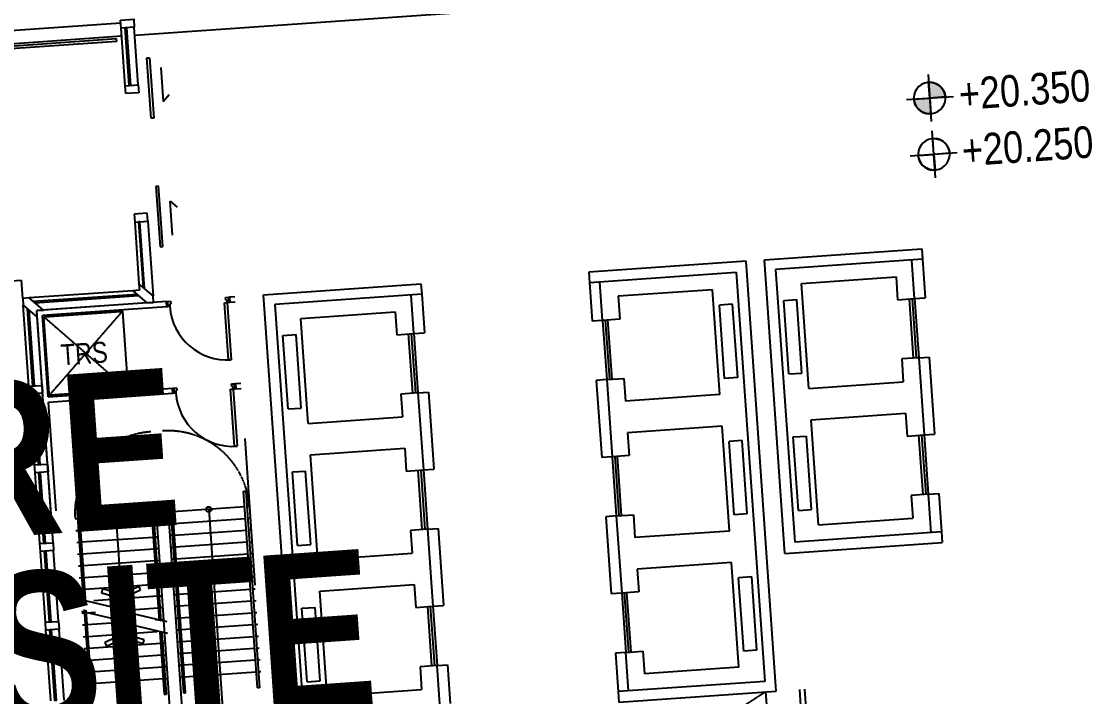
# Model space of a CAD drawing. Header units: millimetres. Extents: x 306 to 836129804, y -168137 to 818603917.
# Drawn here: x 834656733 to 834677202, y 818122973 to 818135812 of the extents above; entities that cross this region are included whole.
import ezdxf
from ezdxf.enums import TextEntityAlignment as Align

# ---------------------------------------------------------------- set-up
doc = ezdxf.new("R2010")
doc.units = ezdxf.units.MM
doc.header["$LTSCALE"] = 3
for name, pattern in [('Hidden_2_', [6, 4, -2]), ('XRF-AR1922-P-5F-FLR-N$0$CENTER', [2, 1.25, -0.25, 0.25, -0.25]), ('XRF-AR1922-P-5F-FLR-N$0$XRE-AR00-TYP-N$0$DASHED2', [0.375, 0.25, -0.125])]:
    doc.linetypes.add(name, pattern=pattern)
doc.layers.get('Defpoints').update_dxf_attribs({"color": 32})
doc.layers.add('UAJ-00ANNO-t', color=7, linetype='Continuous', lineweight=5)
doc.styles.add('16085_1-300', font='ARIALN.TTF')
doc.styles.add('_BOLD', font='arialbd.ttf', dxfattribs={"width": 0.8})
doc.styles.add('XRF-AR1922-P-5F-FLR-N$0$Arial', font='arial.ttf', dxfattribs={"width": 0.8, "height": 491.766467})

# ---------------------------------------------------------------- blocks, each defined once
blk = doc.blocks.new('P29')
at = {"layer": 'Defpoints', "extrusion": (0, 0, -1)}
h = blk.add_hatch(color=256, dxfattribs=at)
edge = h.paths.add_edge_path(flags=0)
edge.add_line((-835182860, 818193975), (-835183159, 818193996))
edge.add_ellipse((-835182860, 818193975), major_axis=(295, 54), ratio=1, start_angle=75.6948, end_angle=165.6948, ccw=False)
edge.add_line((-835182839, 818194274), (-835182860, 818193975))
h = blk.add_hatch(color=256, dxfattribs=at)
edge = h.paths.add_edge_path(flags=0)
edge.add_line((-835182860, 818193975), (-835182561, 818193954))
edge.add_ellipse((-835182860, 818193975), major_axis=(64, 293), ratio=1, start_angle=188.3496, end_angle=278.3496, ccw=False)
edge.add_line((-835182881, 818193676), (-835182860, 818193975))
at = {"layer": 'Defpoints', "ltscale": 2}
blk.add_line((835167738, 818195173), (835197416, 818197248), dxfattribs=at)
at = {"layer": 'Defpoints', "color": 8}
blk.add_line((835157970, 818194741), (835167472, 818195405), dxfattribs=at)
at = {"layer": 'Defpoints'}
for p, q in [((835167555, 818194208), (835167479, 818195306)), ((835167631, 818194214), (835167554, 818195311)), ((835167579, 818195313), (835167656, 818194215)), ((835167805, 818194226), (835167728, 818195323)), ((835157987, 818194492), (835167489, 818195156)), ((835167393, 818195099), (835158090, 818194449)), ((835158093, 818194409), (835167396, 818195059)), ((835167396, 818195059), (835167393, 818195099)), ((835167969, 818194739), (835168019, 818194742)), ((835168049, 818193591), (835167969, 818194739)), ((835168019, 818194742), (835168099, 818193595)), ((835168233, 818194556), (835168278, 818193908)), ((835167555, 818194208), (835167805, 818194226)), ((835167566, 818194059), (835167555, 818194208)), ((835167656, 818194215), (835167631, 818194214)), ((835167805, 818194226), (835167815, 818194076)), ((835167815, 818194076), (835167566, 818194059)), ((835168278, 818193908), (835168393, 818194040)), ((835168099, 818193595), (835168049, 818193591)), ((835168190, 818192298), (835168140, 818192294)), ((835168140, 818192294), (835168220, 818191147)), ((835168270, 818191151), (835168190, 818192298)), ((835168456, 818191364), (835168410, 818192013)), ((835168410, 818192013), (835168543, 818191898)), ((835167975, 818191782), (835167726, 818191764)), ((835167726, 818191764), (835167737, 818191615)), ((835167986, 818191632), (835167975, 818191782)), ((835167737, 818191615), (835167986, 818191632)), ((835167737, 818191615), (835167818, 818190443)), ((835167837, 818191622), (835167812, 818191620)), ((835167812, 818191620), (835167899, 818190373)), ((835167926, 818190349), (835167837, 818191622)), ((835167986, 818191632), (835168085, 818190211)), ((835168220, 818191147), (835168270, 818191151)), ((835179716, 818190899), (835182708, 818191108)), ((835182708, 818191108), (835182722, 818190908)), ((835179367, 818190874, 0), (835176374, 818190665)), ((835179939, 818182694), (835179367, 818190874)), ((835180106, 818185312), (835179716, 818190899)), ((835182722, 818190908), (835179929, 818190713)), ((835182574, 818190161), (835182523, 818190894)), ((835182722, 818190908), (835182774, 818190175)), ((835179929, 818190713), (835180292, 818185526)), ((835158301, 818190003), (835165583, 818190512)), ((835165608, 818190163), (835165583, 818190512)), ((835176374, 818190665), (835176388, 818190465)), ((835176388, 818190465), (835179181, 818190661)), ((835176388, 818190465), (835176439, 818189732)), ((835176639, 818189746), (835176588, 818190479)), ((835179181, 818190661), (835179725, 818182879)), ((835180424, 818190447), (835182220, 818190572)), ((835182220, 818190572), (835182250, 818190138)), ((835167703, 818190309), (835165732, 818190172)), ((835167827, 818190318), (835167703, 818190309)), ((835167703, 818190309), (835167969, 818190077)), ((835168085, 818190211), (835167818, 818190443)), ((835167818, 818190443), (835167827, 818190318)), ((835170189, 818190232, 0), (835173182, 818190442)), ((835173182, 818190442), (835173196, 818190242)), ((835178728, 818190328), (835176933, 818190203)), ((835178868, 818188333), (835178728, 818190328)), ((835180563, 818188452), (835180424, 818190447)), ((835165732, 818190172), (835165608, 818190163)), ((835165608, 818190163), (835165616, 818190038)), ((835165999, 818189940), (835165732, 818190172)), ((835167783, 818190239), (835165813, 818190102)), ((835165840, 818190078), (835167810, 818190216)), ((835168343, 818190104), (835165874, 818189931)), ((835167969, 818190077), (835165999, 818189940)), ((835167969, 818190077), (835168094, 818190086)), ((835168094, 818190086), (835168085, 818190211)), ((835168343, 818190104), (835168363, 818190105)), ((835168350, 818190004), (835168343, 818190104)), ((835168350, 818190004), (835168343, 818190104)), ((835168343, 818190104), (835168350, 818190004)), ((835168363, 818190105), (835168418, 818190109)), ((835168363, 818190105), (835168370, 818190005)), ((835168370, 818190005), (835168363, 818190105)), ((835168422, 818190059), (835168402, 818190057)), ((835168402, 818190057), (835168405, 818190008)), ((835168418, 818190109), (835168422, 818190059)), ((835169443, 818190080), (835169493, 818190084)), ((835169519, 818188993), (835169443, 818190080)), ((835169466, 818190182), (835169521, 818190186)), ((835169469, 818190132), (835169466, 818190182)), ((835169489, 818190133), (835169469, 818190132)), ((835169493, 818190084), (835169489, 818190133)), ((835169528, 818190086), (835169493, 818190084)), ((835169493, 818190084), (835169569, 818188996)), ((835169521, 818190186), (835169541, 818190187)), ((835169528, 818190086), (835169521, 818190186)), ((835169521, 818190186), (835169528, 818190086)), ((835169547, 818190087), (835169528, 818190086)), ((835169640, 818190194), (835169541, 818190187)), ((835169547, 818190087), (835169541, 818190187)), ((835169547, 818190087), (835169541, 818190187)), ((835169541, 818190187), (835169547, 818190087)), ((835169647, 818190094), (835169547, 818190087)), ((835170761, 818182052), (835170189, 818190232)), ((835173196, 818190242), (835170402, 818190047)), ((835173047, 818189495), (835172996, 818190228)), ((835173196, 818190242), (835173247, 818189509)), ((835176933, 818190203), (835176963, 818189769)), ((835179111, 818190054), (835178862, 818190037)), ((835179209, 818188658), (835179111, 818190054)), ((835180083, 818190122), (835180333, 818190140)), ((835180181, 818188726), (835180083, 818190122)), ((835180430, 818188743), (835180333, 818190140)), ((835182250, 818190138), (835182574, 818190161)), ((835182553, 818189027), (835182474, 818190154)), ((835182524, 818190158), (835182603, 818189030)), ((835182574, 818190161), (835182774, 818190175)), ((835182574, 818190161), (835182653, 818189034)), ((835165724, 818188492), (835165616, 818190038)), ((835165616, 818190038), (835165883, 818189806)), ((835165800, 818188497), (835165697, 818189968)), ((835165724, 818189945), (835165825, 818188499)), ((835165874, 818189931), (835165999, 818189940)), ((835166141, 818186115), (835165874, 818189931)), ((835165883, 818189806), (835165874, 818189931)), ((835168350, 818190004), (835165981, 818189838)), ((835168370, 818190005), (835168350, 818190004)), ((835168405, 818190008), (835168370, 818190005)), ((835170402, 818190047), (835170946, 818182266)), ((835170897, 818189781), (835172693, 818189906)), ((835172693, 818189906), (835172723, 818189472)), ((835178959, 818188640), (835178862, 818190037)), ((835165974, 818188509), (835165883, 818189806)), ((835166089, 818188292), (835165981, 818189838)), ((835171037, 818187786), (835170897, 818189781)), ((835176639, 818189746), (835176439, 818189732)), ((835176963, 818189769), (835176639, 818189746)), ((835176639, 818189746), (835176718, 818188619)), ((835176689, 818189749), (835176768, 818188622)), ((835176818, 818188626), (835176739, 818189753)), ((835170556, 818189456), (835170806, 818189474)), ((835170654, 818188060), (835170556, 818189456)), ((835170903, 818188077), (835170806, 818189474)), ((835172723, 818189472), (835173047, 818189495)), ((835173026, 818188361), (835172948, 818189488)), ((835172997, 818189491), (835173076, 818188364)), ((835173047, 818189495), (835173247, 818189509)), ((835173047, 818189495), (835173126, 818188368)), ((835182653, 818189034), (835182329, 818189011)), ((835182653, 818189034), (835182852, 818189048)), ((835182653, 818189034), (835182755, 818187567)), ((835182852, 818189048), (835182955, 818187581)), ((835169569, 818188996), (835169519, 818188993)), ((835182329, 818189011), (835182359, 818188577)), ((835176718, 818188619), (835177042, 818188641)), ((835177042, 818188641), (835177072, 818188207)), ((835179209, 818188658), (835178959, 818188640)), ((835180181, 818188726), (835180430, 818188743)), ((835165724, 818188492), (835165974, 818188509)), ((835165735, 818188342), (835165724, 818188492)), ((835165825, 818188499), (835165800, 818188497)), ((835165974, 818188509), (835165984, 818188360)), ((835166089, 818188292), (835168458, 818188458)), ((835168458, 818188458), (835168478, 818188459)), ((835168465, 818188358), (835168458, 818188458)), ((835168465, 818188358), (835168458, 818188458)), ((835168458, 818188458), (835168465, 818188358)), ((835168478, 818188459), (835168533, 818188463)), ((835168478, 818188459), (835168485, 818188359)), ((835168485, 818188359), (835168478, 818188459)), ((835168533, 818188463), (835168537, 818188413)), ((835169558, 818188434), (835169608, 818188438)), ((835169634, 818187347), (835169558, 818188434)), ((835169581, 818188536), (835169636, 818188540)), ((835169584, 818188486), (835169581, 818188536)), ((835169604, 818188488), (835169584, 818188486)), ((835169608, 818188438), (835169604, 818188488)), ((835169643, 818188440), (835169608, 818188438)), ((835169608, 818188438), (835169684, 818187350)), ((835169636, 818188540), (835169656, 818188541)), ((835169643, 818188440), (835169636, 818188540)), ((835169636, 818188540), (835169643, 818188440)), ((835169663, 818188441), (835169643, 818188440)), ((835169755, 818188548), (835169656, 818188541)), ((835169663, 818188441), (835169656, 818188541)), ((835169663, 818188441), (835169656, 818188541)), ((835169656, 818188541), (835169663, 818188441)), ((835169663, 818188441), (835169762, 818188448)), ((835176718, 818188619), (835176518, 818188605)), ((835176518, 818188605), (835176621, 818187138)), ((835176718, 818188619), (835176820, 818187152)), ((835180563, 818188452), (835182359, 818188577)), ((835165984, 818188360), (835165735, 818188342)), ((835165829, 818186995), (835165735, 818188342)), ((835166078, 818187013), (835165984, 818188360)), ((835166096, 818188192), (835168465, 818188358)), ((835168485, 818188359), (835168465, 818188358)), ((835168520, 818188362), (835168485, 818188359)), ((835168537, 818188413), (835168517, 818188411)), ((835168517, 818188411), (835168520, 818188362)), ((835173126, 818188368), (835172802, 818188345)), ((835172802, 818188345), (835172832, 818187911)), ((835173126, 818188368), (835173326, 818188382)), ((835173126, 818188368), (835173229, 818186901)), ((835173326, 818188382), (835173428, 818186915)), ((835178868, 818188333), (835177072, 818188207)), ((835166241, 818186122), (835166096, 818188192)), ((835170654, 818188060), (835170903, 818188077)), ((835171037, 818187786), (835172832, 818187911)), ((835180605, 818187853), (835182401, 818187979)), ((835180745, 818185858), (835180605, 818187853)), ((835182401, 818187979), (835182431, 818187545)), ((835178910, 818187734), (835177114, 818187609)), ((835177114, 818187609), (835177144, 818187175)), ((835179049, 818185739), (835178910, 818187734)), ((835169829, 818187501), (835170024, 818184708)), ((835179292, 818187460), (835179043, 818187443)), ((835179141, 818186046), (835179043, 818187443)), ((835179390, 818186064), (835179292, 818187460)), ((835180265, 818187529), (835180514, 818187546)), ((835180362, 818186132), (835180265, 818187529)), ((835180612, 818186149), (835180514, 818187546)), ((835182431, 818187545), (835182755, 818187567)), ((835182734, 818186433), (835182656, 818187560)), ((835182706, 818187564), (835182784, 818186437)), ((835182755, 818187567), (835182955, 818187581)), ((835182755, 818187567), (835182834, 818186440)), ((835169684, 818187350), (835169634, 818187347)), ((835171078, 818187187), (835172874, 818187313)), ((835171218, 818185192), (835171078, 818187187)), ((835172874, 818187313), (835172904, 818186879)), ((835176820, 818187152), (835176621, 818187138)), ((835177144, 818187175), (835176820, 818187152)), ((835176820, 818187152), (835176899, 818186025)), ((835176870, 818187156), (835176949, 818186029)), ((835176999, 818186032), (835176920, 818187159)), ((835165934, 818185499), (835165840, 818186846)), ((835166183, 818185517), (835166089, 818186863)), ((835170738, 818186862), (835170987, 818186880)), ((835170835, 818185466), (835170738, 818186862)), ((835171085, 818185483), (835170987, 818186880)), ((835172904, 818186879), (835173229, 818186901)), ((835173208, 818185767), (835173129, 818186894)), ((835173179, 818186898), (835173258, 818185770)), ((835173229, 818186901), (835173428, 818186915)), ((835173229, 818186901), (835173307, 818185774)), ((835169808, 818186497), (835169848, 818186500)), ((835170070, 818182756), (835169808, 818186497)), ((835169848, 818186500), (835170110, 818182759)), ((835182834, 818186440), (835182510, 818186417)), ((835182510, 818186417), (835182540, 818185984)), ((835182834, 818186440), (835183034, 818186454)), ((835182834, 818186440), (835182885, 818185707)), ((835183034, 818186454), (835183085, 818185721)), ((835166631, 818186275), (835166671, 818186278)), ((835166631, 818186275), (835166758, 818184465)), ((835166799, 818184456), (835166671, 818186278)), ((835168456, 818186192), (835168052, 818186164)), ((835168052, 818186164), (835168201, 818184033)), ((835168703, 818182661), (835168456, 818186192)), ((835169829, 818186198), (835168463, 818186102)), ((835169829, 818186198), (835168463, 818186102)), ((835169919, 818186204), (835169869, 818186201)), ((835166602, 818185972), (835166652, 818185976)), ((835166692, 818185979), (835168059, 818186074)), ((835167375, 818186026), (835167485, 818184455)), ((835168095, 818186127), (835168419, 818186149)), ((835168242, 818184024), (835168095, 818186127)), ((835168099, 818186077), (835168149, 818186080)), ((835168149, 818186080), (835168373, 818186096)), ((835168680, 818178474), (835168149, 818186080)), ((835168423, 818186100), (835168373, 818186096)), ((835168423, 818186100), (835168373, 818186096)), ((835168373, 818186096), (835168905, 818178490)), ((835168419, 818186149), (835168663, 818182658)), ((835169845, 818185973), (835168478, 818185878)), ((835169146, 818186150), (835169521, 818180788)), ((835169935, 818185980), (835169885, 818185976)), ((835176899, 818186025), (835176700, 818186011)), ((835176700, 818186011), (835176802, 818184545)), ((835176899, 818186025), (835177223, 818186048)), ((835176899, 818186025), (835177002, 818184559)), ((835177223, 818186048), (835177254, 818185614)), ((835179390, 818186064), (835179141, 818186046)), ((835180362, 818186132), (835180612, 818186149)), ((835180745, 818185858), (835182540, 818185984)), ((835166708, 818185754), (835168074, 818185850)), ((835168114, 818185852), (835168164, 818185856)), ((835168439, 818185875), (835168389, 818185872)), ((835169951, 818185755), (835169901, 818185752)), ((835173307, 818185774), (835172983, 818185751)), ((835173307, 818185774), (835173507, 818185788)), ((835173307, 818185774), (835173410, 818184308)), ((835173507, 818185788), (835173609, 818184322)), ((835166618, 818185748), (835166668, 818185751)), ((835166723, 818185530), (835168090, 818185625)), ((835168130, 818185628), (835168180, 818185631)), ((835168454, 818185651), (835168404, 818185647)), ((835169861, 818185749), (835168494, 818185653)), ((835172983, 818185751), (835173014, 818185317)), ((835179049, 818185739), (835177254, 818185614)), ((835183085, 818185721), (835180292, 818185526)), ((835183085, 818185721), (835183099, 818185521)), ((835166038, 818184003), (835165944, 818185349)), ((835166288, 818184020), (835166194, 818185367)), ((835166634, 818185523), (835166684, 818185527)), ((835166739, 818185305), (835168106, 818185401)), ((835168146, 818185404), (835168196, 818185407)), ((835168470, 818185426), (835168420, 818185423)), ((835169876, 818185525), (835168510, 818185429)), ((835169966, 818185531), (835169916, 818185527)), ((835170835, 818185466), (835171085, 818185483)), ((835180106, 818185312), (835183099, 818185521)), ((835166649, 818185299), (835166699, 818185302)), ((835166755, 818185081), (835168122, 818185176)), ((835168161, 818185179), (835168211, 818185183)), ((835168486, 818185202), (835168436, 818185198)), ((835169892, 818185300), (835168526, 818185205)), ((835169982, 818185306), (835169932, 818185303)), ((835171218, 818185192), (835173014, 818185317)), ((835179091, 818185141), (835177295, 818185015)), ((835179231, 818183146), (835179091, 818185141)), ((835166665, 818185075), (835166715, 818185078)), ((835166715, 818185078), (835166715, 818185078)), ((835166755, 818185081), (835166757, 818185081)), ((835166771, 818184856), (835168137, 818184952)), ((835168177, 818184955), (835168227, 818184958)), ((835168501, 818184977), (835168451, 818184974)), ((835169908, 818185076), (835168541, 818184980)), ((835169998, 818185082), (835169948, 818185078)), ((835177295, 818185015), (835177326, 818184581)), ((835166681, 818184850), (835166731, 818184854)), ((835168193, 818184730), (835168243, 818184734)), ((835168517, 818184753), (835168467, 818184749)), ((835169924, 818184851), (835168557, 818184756)), ((835170013, 818184857), (835169963, 818184854)), ((835179474, 818184867), (835179224, 818184849)), ((835179322, 818183453), (835179224, 818184849)), ((835179571, 818183470), (835179474, 818184867)), ((835166696, 818184626), (835166746, 818184629)), ((835166786, 818184632), (835168153, 818184727)), ((835167122, 818184637), (835167102, 818184565)), ((835167102, 818184565), (835167485, 818184455)), ((835167480, 818184535), (835167122, 818184637)), ((835167819, 818184686), (835167480, 818184535)), ((835167485, 818184455), (835167850, 818184618)), ((835167850, 818184618), (835167819, 818184686)), ((835168533, 818184528), (835168483, 818184525)), ((835169939, 818184627), (835168573, 818184531)), ((835170029, 818184633), (835169979, 818184630)), ((835171260, 818184593), (835173055, 818184719)), ((835171399, 818182598), (835171260, 818184593)), ((835173055, 818184719), (835173086, 818184285)), ((835177002, 818184559), (835176802, 818184545)), ((835177326, 818184581), (835177002, 818184559)), ((835177002, 818184559), (835177080, 818183431)), ((835177051, 818184562), (835177130, 818183435)), ((835177180, 818183438), (835177101, 818184566)), ((835166710, 818184433), (835167384, 818184276)), ((835166959, 818184418), (835168169, 818184503)), ((835167445, 818184085), (835167557, 818184377)), ((835167557, 818184377), (835167618, 818184186)), ((835168208, 818184506), (835168258, 818184509)), ((835169955, 818184402), (835168588, 818184307)), ((835170045, 818184409), (835169995, 818184405)), ((835173410, 818184308), (835173609, 818184322)), ((835166725, 818184213), (835167400, 818184056)), ((835166728, 818184177), (835166778, 818184180)), ((835166773, 818184246), (835166893, 818182534)), ((835166933, 818182537), (835166814, 818184236)), ((835166818, 818184183), (835166991, 818184195)), ((835167384, 818184276), (835167445, 818184085)), ((835167460, 818183865), (835167572, 818184157)), ((835167572, 818184157), (835167633, 818183966)), ((835167618, 818184186), (835168348, 818184016)), ((835167746, 818184248), (835168184, 818184279)), ((835168224, 818184281), (835168274, 818184285)), ((835168548, 818184304), (835168498, 818184300)), ((835169971, 818184178), (835168604, 818184082)), ((835170060, 818184184), (835170011, 818184181)), ((835170919, 818184269), (835171168, 818184286)), ((835171017, 818182872), (835170919, 818184269)), ((835171266, 818182890), (835171168, 818184286)), ((835173086, 818184285), (835173410, 818184308)), ((835173389, 818183173), (835173310, 818184301)), ((835173360, 818184304), (835173439, 818183177)), ((835173410, 818184308), (835173489, 818183180)), ((835166744, 818183952), (835166793, 818183956)), ((835166833, 818183959), (835167562, 818184009)), ((835167400, 818184056), (835167460, 818183865)), ((835167633, 818183966), (835168363, 818183796)), ((835168133, 818184049), (835168200, 818184054)), ((835168240, 818184057), (835168290, 818184060)), ((835168564, 818184080), (835168514, 818184076)), ((835169986, 818183953), (835168620, 818183858)), ((835170076, 818183960), (835170026, 818183956)), ((835166143, 818182506), (835166049, 818183853)), ((835166392, 818182524), (835166298, 818183871)), ((835166759, 818183728), (835166809, 818183731)), ((835166849, 818183734), (835168165, 818183826)), ((835167532, 818183782), (835167168, 818183620)), ((835167907, 818178420), (835167532, 818183782)), ((835167916, 818183672), (835167532, 818183782)), ((835168217, 818183814), (835168299, 818182633)), ((835168339, 818182635), (835168258, 818183804)), ((835168580, 818183855), (835168530, 818183852)), ((835170002, 818183729), (835168635, 818183633)), ((835170092, 818183735), (835170042, 818183732)), ((835166775, 818183503), (835166825, 818183507)), ((835166865, 818183510), (835168231, 818183605)), ((835167168, 818183620), (835167198, 818183551)), ((835167198, 818183551), (835167538, 818183702)), ((835167538, 818183702), (835167895, 818183600)), ((835167895, 818183600), (835167916, 818183672)), ((835168271, 818183608), (835168321, 818183611)), ((835168595, 818183631), (835168546, 818183627)), ((835170018, 818183504), (835168651, 818183409)), ((835170107, 818183511), (835170058, 818183507)), ((835166880, 818183285), (835168247, 818183381)), ((835168287, 818183383), (835168337, 818183387)), ((835168611, 818183406), (835168561, 818183403)), ((835177080, 818183431), (835176881, 818183417)), ((835177080, 818183431), (835176881, 818183417)), ((835176881, 818183417), (835176932, 818182684)), ((835177080, 818183431), (835177405, 818183454)), ((835177132, 818182698), (835177080, 818183431)), ((835177405, 818183454), (835177435, 818183020)), ((835179571, 818183470), (835179322, 818183453)), ((835166791, 818183279), (835166840, 818183282)), ((835166896, 818183061), (835168263, 818183156)), ((835168303, 818183159), (835168353, 818183163)), ((835168627, 818183182), (835168577, 818183178)), ((835170033, 818183280), (835168667, 818183184)), ((835170123, 818183286), (835170073, 818183283)), ((835173489, 818183180), (835173165, 818183158)), ((835173165, 818183158), (835173195, 818182724)), ((835173489, 818183180), (835173688, 818183194)), ((835173489, 818183180), (835173688, 818183194)), ((835173540, 818182447), (835173489, 818183180)), ((835173688, 818183194), (835173740, 818182461)), ((835179231, 818183146), (835177435, 818183020)), ((835166806, 818183054), (835166856, 818183058)), ((835166912, 818182836), (835168278, 818182932)), ((835168318, 818182935), (835168368, 818182938)), ((835168643, 818182957), (835168593, 818182954)), ((835170049, 818183056), (835168682, 818182960)), ((835170139, 818183062), (835170089, 818183058)), ((835171017, 818182872), (835171266, 818182890)), ((835166822, 818182830), (835166872, 818182833)), ((835170110, 818182759), (835170070, 818182756)), ((835171399, 818182598), (835173195, 818182724)), ((835179725, 818182879), (835176932, 818182684)), ((835176932, 818182684), (835176946, 818182485)), ((835176946, 818182485), (835179939, 818182694)), ((835180724, 818177913), (835180387, 818182726)), ((835180835, 818177757, 0), (835180487, 818182733)), ((835168299, 818182633), (835168339, 818182635)), ((835168663, 818182658), (835168703, 818182661)), ((835179739, 818182680), (835179809, 818181682))]:
    blk.add_line(p, q, dxfattribs=at)
at = {"layer": 'Defpoints', "extrusion": (0, 0, -1)}
for p, q in [((835182829, 818194424, 0), (835182891, 818193526, 0)), ((835182860, 818193975, 0), (835182839, 818194274, 0)), ((835182417, 818193944, 0), (835183315, 818194007, 0)), ((835182561, 818193954, 0), (835182860, 818193975, 0)), ((835183159, 818193996, 0), (835182860, 818193975, 0)), ((835182860, 818193975, 0), (835182881, 818193676, 0)), ((835182972, 818192455, 0), (835182910, 818193353, 0)), ((835182941, 818192904, 0), (835182920, 818193203, 0)), ((835183384, 818192935, 0), (835182486, 818192872, 0)), ((835183240, 818192925, 0), (835182941, 818192904, 0)), ((835182642, 818192883, 0), (835182941, 818192904, 0)), ((835182941, 818192904, 0), (835182962, 818192604, 0))]:
    blk.add_line(p, q, dxfattribs=at)
at = {"layer": 'Defpoints', "linetype": 'XRF-AR1922-P-5F-FLR-N$0$XRE-AR00-TYP-N$0$DASHED2'}
for p, q in [((835166008, 818189815), (835167504, 818189920)), ((835166112, 818188319), (835167504, 818189920)), ((835167504, 818189920), (835167609, 818188423)), ((835166008, 818189815), (835167609, 818188423)), ((835166112, 818188319), (835166008, 818189815)), ((835167609, 818188423), (835166112, 818188319))]:
    blk.add_line(p, q, dxfattribs=at)
at = {"layer": 'Defpoints', "color": 8, "linetype": 'XRF-AR1922-P-5F-FLR-N$0$CENTER', "ltscale": 0.5}
blk.add_line((835179739, 818182680), (835178013, 818181557), dxfattribs=at)
at = {"layer": 'Defpoints'}
for points in [[(835167468, 818195455), (835167717, 818195473), (835167728, 818195323), (835167479, 818195306)], [(835165810, 818188347), (835165835, 818188349), (835165929, 818187002), (835165904, 818187001)], [(835165829, 818186995), (835166078, 818187013), (835166089, 818186863), (835165840, 818186846)], [(835165915, 818186851), (835165940, 818186853), (835166034, 818185506), (835166009, 818185504)], [(835165934, 818185499), (835166183, 818185517), (835166194, 818185367), (835165944, 818185349)], [(835166019, 818185355), (835166044, 818185356), (835166139, 818184010), (835166114, 818184008)], [(835166038, 818184003), (835166288, 818184020), (835166298, 818183871), (835166049, 818183853)], [(835166124, 818183858), (835166149, 818183860), (835166243, 818182513), (835166218, 818182512)]]:
    blk.add_lwpolyline(points, close=True, dxfattribs=at)
for centre in [(835169146, 818186150), (835167375, 818186026)]:
    blk.add_circle(centre, 50, dxfattribs=at)
for centre in [(835169493, 818190084), (835169608, 818188438)]:
    blk.add_arc(centre, 1090, 183.9989, 273.9989, dxfattribs=at)
at = {"layer": 'Defpoints', "color": 8, "linetype": 'Hidden_2_', "ltscale": 0.1}
for centre, start, end in [((835168149, 818186080), 93.9989, 183.9989), ((835168373, 818186096), 3.9989, 93.9989)]:
    blk.add_arc(centre, 1550, start, end, dxfattribs=at)
at = {"layer": 'Defpoints', "extrusion": (0, 0, -1)}
for centre, major_axis in [((835182860, 818193975, 0), (203, -221)), ((835182941, 818192904, 0), (-203, 221))]:
    blk.add_ellipse(centre, major_axis=major_axis, ratio=1, dxfattribs=at)
for centre, major_axis, start_param, end_param in [((835182860, 818193975, 0), (295, -54), 4.462716, 6.033512), ((835182860, 818193975, 0), (64, -293), 0.145728, 1.716525), ((835182941, 818192904, 0), (-64, 293), 0.145728, 1.716525), ((835182941, 818192904, 0), (-295, 54), 4.462716, 6.033512)]:
    blk.add_ellipse(centre, major_axis=major_axis, ratio=1, start_param=start_param, end_param=end_param, dxfattribs=at)
at = {"layer": 'Defpoints', "style": '16085_1-300'}
for s, p in [('+20.350', (835183436, 818193745, 0)), ('+20.250', (835183495, 818192674, 0))]:
    blk.add_text(s, height=600, rotation=3.9989, dxfattribs=at).set_placement(p)
at = {"layer": 'Defpoints', "linetype": 'XRF-AR1922-P-5F-FLR-N$0$XRE-AR00-TYP-N$0$DASHED2', "ltscale": 5, "style": 'XRF-AR1922-P-5F-FLR-N$0$Arial', "width": 0.8}
blk.add_text('TRS', height=400, rotation=3.9989, dxfattribs=at).set_placement((835166776, 818189117), align=Align.MIDDLE_CENTER)

msp = doc.modelspace()

# ---------------------------------------------------------------- block references
msp.add_blockref('P29', (-508850, -59618))

# ---------------------------------------------------------------- texts
at = {"layer": 'UAJ-00ANNO-t', "style": '_BOLD', "width": 0.8}
for s, p in [('FUTURE ', (834646253, 818125300, 0)), ('ZONE 2 SITE', (834643106, 818121377, 0))]:
    msp.add_text(s, height=3000, rotation=3.979, dxfattribs=at).set_placement(p)

doc.saveas('drawing.dxf')
